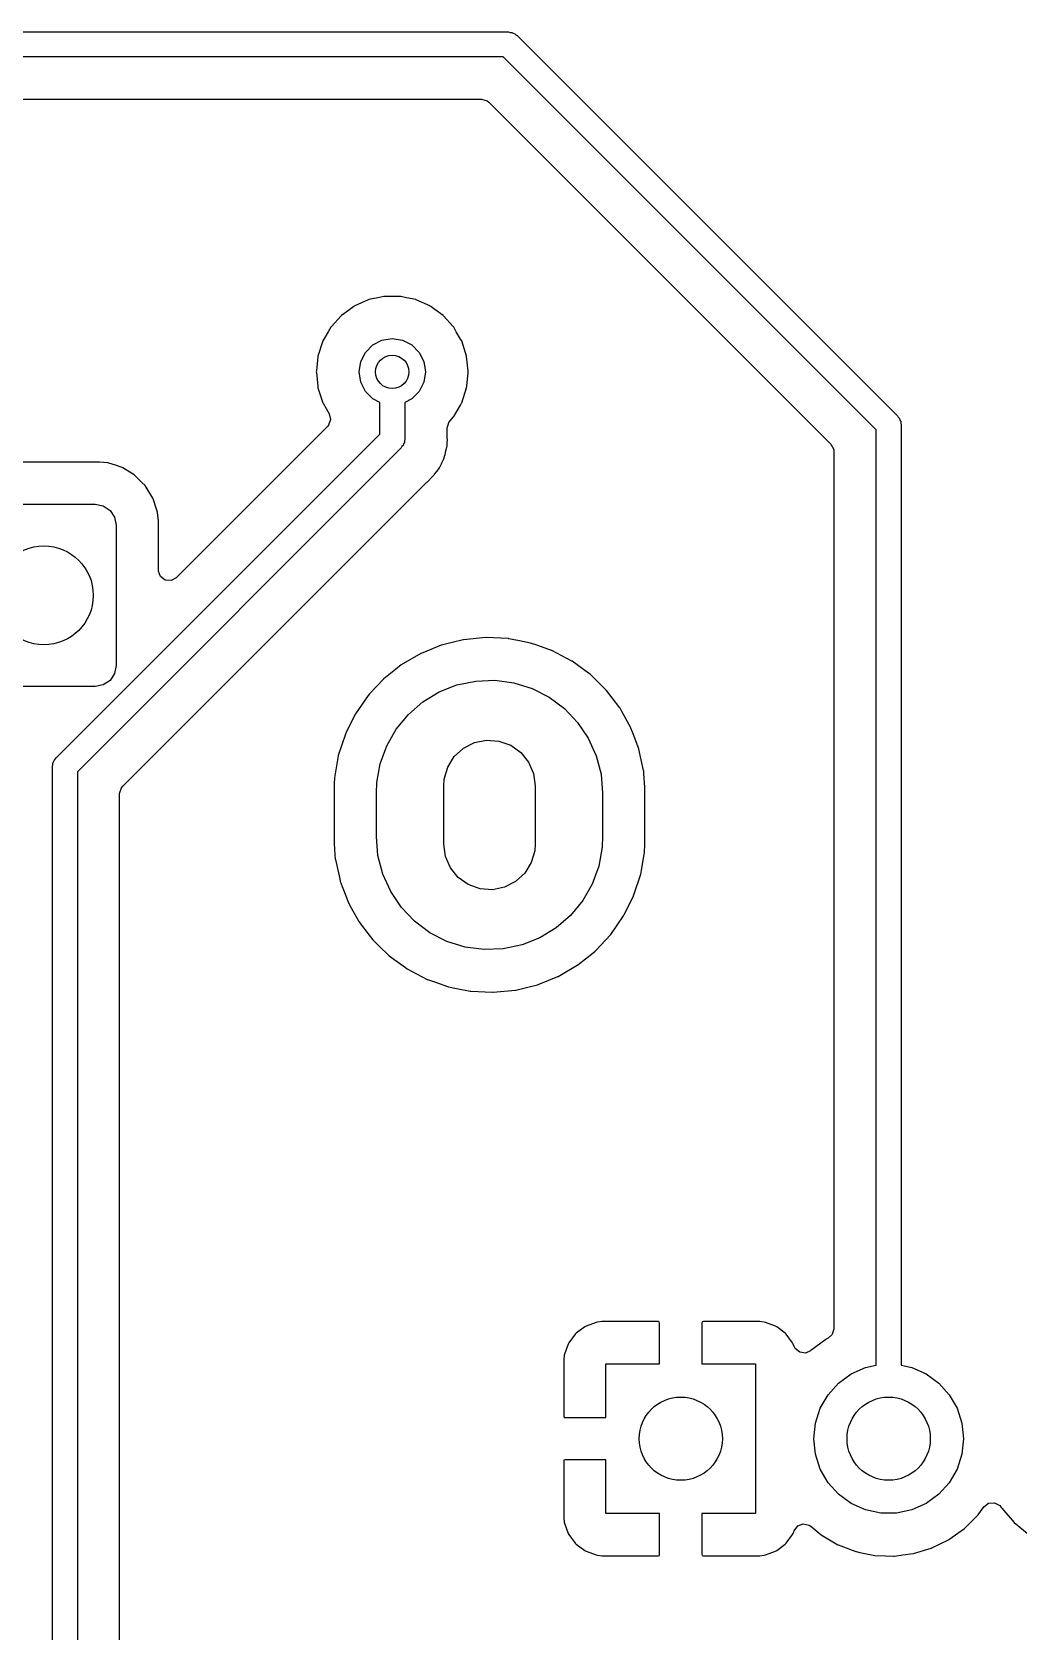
# Model space of a CAD drawing. Extents: x 51 to 243, y -135 to -54.
# Drawn here: x 154.8 to 166.66, y -73.44 to -54.21 of the extents above; entities that cross this region are included whole.
import ezdxf

# ---------------------------------------------------------------- set-up
doc = ezdxf.new("R2010")
doc.units = 0
doc.layers.add('BLACK', color=7, linetype='CONTINUOUS')

msp = doc.modelspace()

# ---------------------------------------------------------------- linework, layer by layer
at = {"layer": 'BLACK', "linetype": 'CONTINUOUS'}
for p, q in [((55.88, -54.206), (160.528, -54.206)), ((160.528, -54.206), (160.547, -54.2111)), ((160.547, -54.2111), (160.567, -54.2111)), ((160.567, -54.2111), (160.584, -54.221)), ((160.584, -54.221), (160.603, -54.2261)), ((160.603, -54.2261), (160.617, -54.2401)), ((160.617, -54.2401), (160.634, -54.2499)), ((160.634, -54.2499), (165.206, -58.8219)), ((160.466, -54.506), (55.9421, -54.506)), ((164.95, -58.9901), (160.466, -54.506)), ((150.21, -55.0145), (160.203, -55.0145)), ((160.203, -55.0145), (160.271, -55.0345)), ((160.271, -55.0345), (160.292, -55.0514)), ((160.292, -55.0514), (164.405, -59.1639)), ((158.669, -57.5058), (158.619, -57.5421)), ((158.674, -57.5019), (158.669, -57.5058)), ((158.669, -57.5058), (158.669, -57.5058)), ((158.68, -57.4992), (158.674, -57.5019)), ((158.843, -57.4269), (158.68, -57.4992)), ((158.68, -57.4992), (158.68, -57.4992)), ((158.849, -57.4242), (158.843, -57.4269)), ((158.843, -57.4269), (158.843, -57.4269)), ((158.958, -57.401), (158.849, -57.4242)), ((159.029, -57.3859), (158.958, -57.401)), ((159.036, -57.3845), (159.029, -57.3859)), ((159.029, -57.3859), (159.029, -57.3859)), ((159.226, -57.3845), (159.036, -57.3845)), ((159.233, -57.3859), (159.226, -57.3845)), ((159.304, -57.401), (159.233, -57.3859)), ((159.233, -57.3859), (159.233, -57.3859)), ((159.413, -57.4242), (159.304, -57.401)), ((159.419, -57.4269), (159.413, -57.4242)), ((159.582, -57.4992), (159.419, -57.4269)), ((159.419, -57.4269), (159.419, -57.4269)), ((159.588, -57.5019), (159.582, -57.4992)), ((159.582, -57.4992), (159.582, -57.4992)), ((159.593, -57.5058), (159.588, -57.5019)), ((159.643, -57.5421), (159.593, -57.5058)), ((159.593, -57.5058), (159.593, -57.5058)), ((158.515, -57.619), (158.4, -57.7469)), ((158.52, -57.6141), (158.515, -57.619)), ((158.515, -57.619), (158.515, -57.619)), ((158.619, -57.5421), (158.52, -57.6141)), ((159.742, -57.6141), (159.643, -57.5421)), ((159.747, -57.619), (159.742, -57.6141)), ((159.862, -57.7469), (159.747, -57.619)), ((159.747, -57.619), (159.747, -57.619)), ((158.309, -57.8997), (158.296, -57.9214)), ((158.361, -57.8102), (158.309, -57.8997)), ((158.392, -57.7561), (158.361, -57.8102)), ((158.4, -57.7469), (158.392, -57.7561)), ((159.007, -57.9126), (159.131, -57.893)), ((159.131, -57.893), (159.255, -57.9126)), ((159.87, -57.7561), (159.862, -57.7469)), ((159.901, -57.8102), (159.87, -57.7561)), ((159.953, -57.8997), (159.901, -57.8102)), ((159.966, -57.9214), (159.953, -57.8997)), ((158.296, -57.9214), (158.237, -58.1031)), ((158.751, -58.1694), (158.807, -58.0579)), ((158.807, -58.0579), (158.896, -57.9694)), ((158.896, -57.9694), (159.007, -57.9126)), ((159.255, -57.9126), (159.366, -57.9694)), ((159.366, -57.9694), (159.455, -58.0579)), ((159.455, -58.0579), (159.511, -58.1694)), ((160.025, -58.1031), (159.966, -57.9214)), ((158.219, -58.2801), (158.217, -58.293)), ((158.237, -58.1096), (158.219, -58.2801)), ((158.237, -58.1031), (158.237, -58.1096)), ((158.237, -58.1096), (158.237, -58.1096)), ((158.731, -58.293), (158.751, -58.1694)), ((159.511, -58.1694), (159.531, -58.293)), ((160.025, -58.1096), (160.025, -58.1031)), ((160.043, -58.2801), (160.025, -58.1096)), ((160.025, -58.1096), (160.025, -58.1096)), ((160.045, -58.293), (160.043, -58.2801)), ((158.217, -58.293), (158.218, -58.2996)), ((158.218, -58.2996), (158.236, -58.4652)), ((158.236, -58.4652), (158.237, -58.4829)), ((158.237, -58.4829), (158.296, -58.6646)), ((158.751, -58.4166), (158.731, -58.293)), ((158.807, -58.5281), (158.751, -58.4166)), ((159.511, -58.4166), (159.455, -58.5281)), ((159.531, -58.293), (159.511, -58.4166)), ((159.966, -58.6646), (160.025, -58.4829)), ((160.025, -58.4829), (160.026, -58.4652)), ((160.026, -58.4652), (160.044, -58.2996)), ((160.044, -58.2996), (160.045, -58.293)), ((158.296, -58.6646), (158.3, -58.6703)), ((158.3, -58.6703), (158.3, -58.6703)), ((158.3, -58.6703), (158.373, -58.7967)), ((158.896, -58.6166), (158.807, -58.5281)), ((158.981, -58.66), (158.896, -58.6166)), ((158.981, -59.0397), (158.981, -58.66)), ((159.366, -58.6166), (159.281, -58.66)), ((159.281, -58.66), (159.281, -59.1018)), ((159.455, -58.5281), (159.366, -58.6166)), ((159.95, -58.6913), (159.962, -58.6703)), ((159.962, -58.6703), (159.966, -58.6646)), ((159.962, -58.6703), (159.962, -58.6703)), ((158.39, -58.8657), (158.366, -58.9328)), ((158.373, -58.7967), (158.39, -58.8657)), ((159.822, -58.8834), (159.866, -58.8349)), ((159.866, -58.8349), (159.87, -58.8299)), ((159.866, -58.8349), (159.866, -58.8349)), ((159.87, -58.8299), (159.95, -58.6913)), ((165.206, -58.8219), (165.216, -58.839)), ((165.216, -58.839), (165.23, -58.853)), ((165.23, -58.853), (165.235, -58.8721)), ((155.088, -62.9328), (158.981, -59.0397)), ((158.353, -58.9488), (156.534, -60.768)), ((158.366, -58.9328), (158.353, -58.9488)), ((159.79, -58.9678), (159.81, -58.8996)), ((159.79, -59.0649), (159.79, -58.9678)), ((159.81, -58.8996), (159.822, -58.8834)), ((164.95, -70.2368), (164.95, -58.9901)), ((165.235, -58.8721), (165.245, -58.8892)), ((165.245, -58.8892), (165.245, -58.9089)), ((165.245, -58.9089), (165.25, -58.928)), ((165.25, -58.928), (165.25, -70.2368)), ((159.237, -59.2079), (155.344, -63.101)), ((159.247, -59.1908), (159.237, -59.2079)), ((159.261, -59.1768), (159.247, -59.1908)), ((159.266, -59.1578), (159.261, -59.1768)), ((159.276, -59.1407), (159.266, -59.1578)), ((159.281, -59.1018), (159.276, -59.1209)), ((159.276, -59.1209), (159.276, -59.1407)), ((159.768, -59.287), (159.776, -59.2414)), ((159.776, -59.2414), (159.778, -59.2298)), ((159.778, -59.2298), (159.788, -59.1927)), ((159.788, -59.1927), (159.79, -59.185)), ((159.79, -59.0767), (159.79, -59.0649)), ((159.794, -59.1227), (159.79, -59.0767)), ((159.79, -59.1636), (159.791, -59.1439)), ((159.79, -59.185), (159.79, -59.1636)), ((159.791, -59.1439), (159.793, -59.1305)), ((159.793, -59.1305), (159.794, -59.1227)), ((164.405, -59.1639), (164.439, -59.2262)), ((164.439, -59.2262), (164.441, -59.2529)), ((164.441, -59.2529), (164.441, -69.7983)), ((155.61, -59.3765), (154.32, -59.3765)), ((155.66, -59.3816), (155.61, -59.3765)), ((155.708, -59.3865), (155.66, -59.3816)), ((155.715, -59.3872), (155.708, -59.3865)), ((155.708, -59.3865), (155.708, -59.3865)), ((155.721, -59.3894), (155.715, -59.3872)), ((155.803, -59.4163), (155.721, -59.3894)), ((155.721, -59.3894), (155.721, -59.3894)), ((155.883, -59.4429), (155.803, -59.4163)), ((155.889, -59.4467), (155.883, -59.4429)), ((156.027, -59.5319), (155.889, -59.4467)), ((155.889, -59.4467), (155.889, -59.4467)), ((159.689, -59.4567), (159.697, -59.446)), ((159.697, -59.446), (159.702, -59.4397)), ((159.702, -59.4397), (159.705, -59.4324)), ((159.705, -59.4324), (159.721, -59.3973)), ((159.721, -59.3973), (159.726, -59.3867)), ((159.726, -59.3867), (159.744, -59.3531)), ((159.744, -59.3531), (159.748, -59.3462)), ((159.744, -59.3531), (159.744, -59.3531)), ((159.748, -59.3462), (159.753, -59.3254)), ((159.753, -59.3254), (159.76, -59.3067)), ((159.76, -59.3067), (159.768, -59.287)), ((155.889, -63.2747), (159.539, -59.6255)), ((156.033, -59.5357), (156.027, -59.5319)), ((156.055, -59.5573), (156.033, -59.5357)), ((156.119, -59.6214), (156.055, -59.5573)), ((156.158, -59.6607), (156.119, -59.6214)), ((159.539, -59.6255), (159.547, -59.6175)), ((159.547, -59.6175), (159.554, -59.6133)), ((159.547, -59.6175), (159.547, -59.6175)), ((159.554, -59.6133), (159.566, -59.601)), ((159.566, -59.601), (159.603, -59.5616)), ((159.603, -59.5616), (159.605, -59.5587)), ((159.605, -59.5587), (159.626, -59.5382)), ((159.626, -59.5382), (159.629, -59.5347)), ((159.629, -59.5347), (159.636, -59.5257)), ((159.636, -59.5257), (159.639, -59.5226)), ((159.639, -59.5226), (159.668, -59.492)), ((159.668, -59.492), (159.672, -59.485)), ((159.672, -59.485), (159.678, -59.4732)), ((159.678, -59.4732), (159.689, -59.4567)), ((156.252, -59.8111), (156.158, -59.6607)), ((156.254, -59.818), (156.252, -59.8111)), ((156.304, -59.9675), (156.254, -59.818)), ((154.32, -59.885), (155.56, -59.885)), ((155.56, -59.885), (155.656, -59.904)), ((155.656, -59.904), (155.737, -59.9582)), ((155.737, -59.9582), (155.791, -60.0393)), ((156.308, -59.9788), (156.304, -59.9675)), ((156.308, -59.9857), (156.308, -59.9788)), ((156.318, -60.0814), (156.308, -59.9857)), ((156.308, -59.9857), (156.308, -59.9857)), ((155.791, -60.0393), (155.81, -60.135)), ((155.81, -60.135), (155.81, -61.825)), ((156.319, -60.0846), (156.318, -60.0814)), ((156.319, -60.6789), (156.319, -60.0846)), ((156.319, -60.6879), (156.319, -60.6789)), ((156.344, -60.7544), (156.319, -60.6879)), ((156.4, -60.797), (156.344, -60.7544)), ((156.534, -60.768), (156.471, -60.802)), ((156.471, -60.802), (156.4, -60.797)), ((159.853, -61.5456), (159.724, -61.5772)), ((159.983, -61.5138), (159.853, -61.5456)), ((159.988, -61.5127), (159.983, -61.5138)), ((159.983, -61.5138), (159.983, -61.5138)), ((160.257, -61.487), (159.988, -61.5127)), ((160.262, -61.4872), (160.257, -61.487)), ((160.524, -61.5002), (160.262, -61.4872)), ((160.262, -61.4872), (160.262, -61.4872)), ((160.528, -61.5005), (160.524, -61.5002)), ((160.524, -61.5002), (160.524, -61.5002)), ((160.533, -61.5013), (160.528, -61.5005)), ((160.662, -61.5268), (160.533, -61.5013)), ((160.533, -61.5013), (160.533, -61.5013)), ((160.794, -61.5529), (160.662, -61.5268)), ((160.88, -61.5832), (160.794, -61.5529)), ((159.473, -61.679), (159.239, -61.816)), ((159.497, -61.6692), (159.473, -61.679)), ((159.72, -61.5789), (159.497, -61.6692)), ((159.724, -61.5772), (159.72, -61.5789)), ((159.72, -61.5789), (159.72, -61.5789)), ((161.046, -61.6417), (160.88, -61.5832)), ((161.05, -61.6432), (161.046, -61.6417)), ((161.046, -61.6417), (161.046, -61.6417)), ((161.29, -61.7695), (161.05, -61.6432)), ((155.791, -61.9207), (155.737, -62.0018)), ((155.81, -61.825), (155.791, -61.9207)), ((159.168, -61.8727), (159.048, -61.9686)), ((159.239, -61.816), (159.168, -61.8727)), ((161.294, -61.7721), (161.29, -61.7695)), ((161.489, -61.9143), (161.294, -61.7721)), ((161.509, -61.929), (161.489, -61.9143)), ((161.574, -61.9927), (161.509, -61.929)), ((155.56, -62.075), (154.32, -62.075)), ((155.656, -62.056), (155.56, -62.075)), ((155.737, -62.0018), (155.656, -62.056)), ((159.024, -61.9887), (158.859, -62.1654)), ((159.027, -61.9854), (159.024, -61.9887)), ((159.048, -61.9686), (159.027, -61.9854)), ((159.695, -62.1418), (159.909, -62.0574)), ((159.909, -62.0574), (160.134, -62.0101)), ((160.134, -62.0101), (160.364, -62.0015)), ((160.364, -62.0015), (160.592, -62.0317)), ((160.592, -62.0317), (160.812, -62.0999)), ((160.812, -62.0999), (161.017, -62.2041)), ((161.688, -62.1041), (161.574, -61.9927)), ((161.703, -62.1186), (161.688, -62.1041)), ((161.706, -62.1222), (161.703, -62.1186)), ((161.774, -62.2116), (161.706, -62.1222)), ((161.706, -62.1222), (161.706, -62.1222)), ((158.842, -62.1835), (158.687, -62.4063)), ((158.859, -62.1654), (158.842, -62.1835)), ((159.325, -62.4119), (159.499, -62.2611)), ((159.499, -62.2611), (159.695, -62.1418)), ((161.017, -62.2041), (161.201, -62.3414)), ((161.868, -62.3341), (161.774, -62.2116)), ((158.685, -62.4104), (158.582, -62.6186)), ((158.687, -62.4063), (158.685, -62.4104)), ((158.685, -62.4104), (158.685, -62.4104)), ((159.179, -62.5897), (159.325, -62.4119)), ((161.201, -62.3414), (161.36, -62.5078)), ((161.36, -62.5078), (161.488, -62.6986)), ((161.87, -62.3381), (161.868, -62.3341)), ((161.887, -62.3686), (161.87, -62.3381)), ((161.87, -62.3381), (161.87, -62.3381)), ((161.999, -62.5712), (161.887, -62.3686)), ((158.567, -62.6491), (158.482, -62.9068)), ((158.582, -62.6186), (158.567, -62.6491)), ((159.065, -62.7895), (159.179, -62.5897)), ((161.488, -62.6986), (161.583, -62.9083)), ((162.001, -62.5755), (161.999, -62.5712)), ((162.027, -62.645), (162.001, -62.5755)), ((162.001, -62.5755), (162.001, -62.5755)), ((162.095, -62.8248), (162.027, -62.645)), ((158.482, -62.9068), (158.481, -62.9113)), ((158.987, -63.0057), (159.065, -62.7895)), ((159.876, -62.9194), (159.986, -62.8184)), ((159.986, -62.8184), (160.119, -62.7506)), ((160.119, -62.7506), (160.265, -62.7211)), ((160.265, -62.7211), (160.414, -62.732)), ((160.414, -62.732), (160.555, -62.7826)), ((160.555, -62.7826), (160.677, -62.8691)), ((160.677, -62.8691), (160.77, -62.9851)), ((161.583, -62.9083), (161.641, -63.1309)), ((162.096, -62.8292), (162.095, -62.8248)), ((162.153, -63.084), (162.096, -62.8292)), ((162.096, -62.8292), (162.096, -62.8292)), ((155.044, -63.0388), (155.049, -63.0198)), ((155.044, -88.4048), (155.044, -63.0388)), ((155.049, -63), (155.059, -62.9829)), ((155.049, -63.0198), (155.049, -63)), ((155.059, -62.9829), (155.064, -62.9638)), ((155.064, -62.9638), (155.078, -62.9499)), ((155.078, -62.9499), (155.088, -62.9328)), ((155.344, -63.101), (155.344, -88.3427)), ((158.481, -62.9113), (158.44, -63.1502)), ((158.481, -62.9113), (158.481, -62.9113)), ((158.946, -63.232), (158.987, -63.0057)), ((159.756, -63.1897), (159.798, -63.0463)), ((159.798, -63.0463), (159.876, -62.9194)), ((160.77, -62.9851), (160.83, -63.1221)), ((162.154, -63.0895), (162.153, -63.084)), ((162.156, -63.125), (162.154, -63.0895)), ((155.873, -63.2957), (155.889, -63.2747)), ((158.432, -63.244), (158.431, -63.2596)), ((158.431, -63.2596), (158.431, -63.9489)), ((158.436, -63.1778), (158.432, -63.244)), ((158.44, -63.1502), (158.436, -63.1739)), ((158.436, -63.1739), (158.436, -63.1778)), ((158.94, -63.36), (158.946, -63.232)), ((159.75, -63.27), (159.756, -63.1897)), ((159.75, -63.97), (159.75, -63.27)), ((160.83, -63.1221), (160.85, -63.27)), ((160.85, -63.27), (160.85, -63.97)), ((161.641, -63.1309), (161.66, -63.36)), ((162.168, -63.2854), (162.156, -63.125)), ((162.168, -63.2911), (162.168, -63.2854)), ((162.168, -63.9804), (162.168, -63.2911)), ((155.852, -63.3638), (155.873, -63.2957)), ((155.852, -80.91), (155.852, -63.3638)), ((158.94, -63.88), (158.94, -63.36)), ((161.66, -63.36), (161.66, -63.88)), ((158.431, -63.9489), (158.432, -63.9512)), ((158.432, -63.9512), (158.438, -64.041)), ((158.432, -63.9512), (158.432, -63.9512)), ((158.438, -64.041), (158.446, -64.1505)), ((158.959, -64.1091), (158.94, -63.88)), ((159.77, -64.1179), (159.75, -63.97)), ((160.844, -64.0503), (160.802, -64.1937)), ((160.85, -63.97), (160.844, -64.0503)), ((161.654, -64.008), (161.613, -64.2343)), ((161.66, -63.88), (161.654, -64.008)), ((162.164, -64.0661), (162.168, -63.9804)), ((158.446, -64.1505), (158.447, -64.1549)), ((158.447, -64.1549), (158.447, -64.1549)), ((158.447, -64.1549), (158.499, -64.388)), ((159.017, -64.3317), (158.959, -64.1091)), ((159.83, -64.2549), (159.77, -64.1179)), ((159.923, -64.3709), (159.83, -64.2549)), ((160.802, -64.1937), (160.724, -64.3206)), ((161.613, -64.2343), (161.535, -64.4505)), ((162.126, -64.2853), (162.164, -64.0699)), ((162.164, -64.0698), (162.164, -64.0661)), ((162.164, -64.0699), (162.164, -64.0698)), ((158.499, -64.388), (158.505, -64.4152)), ((158.505, -64.4152), (158.529, -64.4792)), ((159.112, -64.5414), (159.017, -64.3317)), ((160.045, -64.4574), (159.923, -64.3709)), ((160.614, -64.4216), (160.481, -64.4894)), ((160.724, -64.3206), (160.614, -64.4216)), ((162.033, -64.5909), (162.118, -64.3332)), ((162.118, -64.3332), (162.126, -64.2853)), ((158.529, -64.4792), (158.58, -64.6142)), ((158.58, -64.6142), (158.601, -64.6688)), ((159.24, -64.7322), (159.112, -64.5414)), ((160.186, -64.508), (160.045, -64.4574)), ((160.335, -64.5189), (160.186, -64.508)), ((160.481, -64.4894), (160.335, -64.5189)), ((161.535, -64.4505), (161.421, -64.6503)), ((161.921, -64.8158), (162.031, -64.595)), ((162.031, -64.595), (162.033, -64.5909)), ((162.031, -64.595), (162.031, -64.595)), ((158.601, -64.6688), (158.638, -64.7357)), ((158.638, -64.7357), (158.73, -64.9011)), ((159.399, -64.8986), (159.24, -64.7322)), ((161.275, -64.8281), (161.101, -64.9789)), ((161.421, -64.6503), (161.275, -64.8281)), ((161.913, -64.8337), (161.921, -64.8158)), ((158.73, -64.9011), (158.732, -64.9059)), ((158.732, -64.9059), (158.75, -64.9291)), ((158.75, -64.9291), (158.853, -65.0642)), ((159.583, -65.0359), (159.399, -64.8986)), ((161.101, -64.9789), (160.905, -65.0982)), ((161.758, -65.0565), (161.913, -64.8337)), ((158.853, -65.0642), (158.897, -65.1214)), ((158.897, -65.1214), (158.9, -65.1246)), ((158.9, -65.1246), (158.9, -65.1246)), ((158.9, -65.1246), (158.975, -65.1978)), ((158.975, -65.1978), (159.091, -65.311)), ((159.788, -65.1401), (159.583, -65.0359)), ((160.008, -65.2083), (159.788, -65.1401)), ((160.236, -65.2385), (160.008, -65.2083)), ((160.691, -65.1826), (160.466, -65.2299)), ((160.905, -65.0982), (160.691, -65.1826)), ((161.577, -65.2505), (161.755, -65.0598)), ((161.755, -65.0598), (161.758, -65.0565)), ((161.755, -65.0598), (161.755, -65.0598)), ((159.091, -65.311), (159.094, -65.3137)), ((159.094, -65.3137), (159.094, -65.3137)), ((159.094, -65.3137), (159.29, -65.456)), ((160.466, -65.2299), (160.236, -65.2385)), ((161.361, -65.424), (161.546, -65.2763)), ((161.546, -65.2763), (161.569, -65.2575)), ((161.569, -65.2575), (161.573, -65.2546)), ((161.569, -65.2575), (161.569, -65.2575)), ((161.573, -65.2546), (161.577, -65.2505)), ((159.29, -65.456), (159.31, -65.4705)), ((159.31, -65.4705), (159.55, -65.5968)), ((159.55, -65.5968), (159.554, -65.5983)), ((159.554, -65.5983), (159.554, -65.5983)), ((159.554, -65.5983), (159.651, -65.6324)), ((160.905, -65.6511), (161.123, -65.5627)), ((161.123, -65.5627), (161.127, -65.561)), ((161.123, -65.5627), (161.123, -65.5627)), ((161.127, -65.561), (161.355, -65.4279)), ((161.355, -65.4279), (161.357, -65.4263)), ((161.357, -65.4263), (161.361, -65.424)), ((161.357, -65.4263), (161.357, -65.4263)), ((159.651, -65.6324), (159.806, -65.6871)), ((159.806, -65.6871), (159.904, -65.7064)), ((159.904, -65.7064), (160.067, -65.7387)), ((160.067, -65.7387), (160.067, -65.7387)), ((160.067, -65.7387), (160.072, -65.7395)), ((160.072, -65.7395), (160.076, -65.7398)), ((160.076, -65.7398), (160.076, -65.7398)), ((160.076, -65.7398), (160.338, -65.7528)), ((160.338, -65.7528), (160.338, -65.7528)), ((160.338, -65.7528), (160.343, -65.753)), ((160.343, -65.753), (160.612, -65.7273)), ((160.612, -65.7273), (160.617, -65.7262)), ((160.617, -65.7262), (160.777, -65.6871)), ((160.617, -65.7262), (160.617, -65.7262)), ((160.777, -65.6871), (160.876, -65.6628)), ((160.876, -65.6628), (160.905, -65.6511)), ((161.446, -69.7752), (161.344, -69.8517)), ((161.462, -69.7667), (161.446, -69.7752)), ((161.582, -69.7215), (161.462, -69.7667)), ((161.598, -69.7179), (161.582, -69.7215)), ((161.649, -69.7124), (161.598, -69.7179)), ((161.655, -69.712), (161.649, -69.7124)), ((162.332, -69.712), (161.655, -69.712)), ((162.34, -69.7137), (162.332, -69.712)), ((162.342, -69.7149), (162.34, -69.7137)), ((162.346, -69.7301), (162.342, -69.7149)), ((162.346, -70.22), (162.346, -69.7301)), ((162.856, -69.7179), (162.854, -69.7255)), ((162.854, -69.7255), (162.854, -70.22)), ((162.857, -69.7165), (162.856, -69.7179)), ((162.872, -69.712), (162.857, -69.7165)), ((163.545, -69.712), (162.872, -69.712)), ((163.551, -69.7124), (163.545, -69.712)), ((163.602, -69.7179), (163.551, -69.7124)), ((163.618, -69.7215), (163.602, -69.7179)), ((163.738, -69.7667), (163.618, -69.7215)), ((163.754, -69.7752), (163.738, -69.7667)), ((163.856, -69.8517), (163.754, -69.7752)), ((164.441, -69.7983), (164.421, -69.8665)), ((161.247, -69.9819), (161.202, -70.1024)), ((161.255, -69.9664), (161.247, -69.9819)), ((161.332, -69.8643), (161.255, -69.9664)), ((161.344, -69.8517), (161.332, -69.8643)), ((163.868, -69.8643), (163.856, -69.8517)), ((163.945, -69.9664), (163.868, -69.8643)), ((163.953, -69.9819), (163.945, -69.9664)), ((163.964, -70.0102), (163.953, -69.9819)), ((163.977, -70.0354), (163.964, -70.0102)), ((164.343, -69.9272), (164.166, -70.06)), ((164.347, -69.9241), (164.343, -69.9272)), ((164.343, -69.9272), (164.343, -69.9272)), ((164.374, -69.9101), (164.347, -69.9241)), ((164.421, -69.8665), (164.374, -69.9101)), ((161.198, -70.1176), (161.192, -70.1685)), ((161.192, -70.1685), (161.192, -70.1753)), ((161.192, -70.1753), (161.192, -70.8479)), ((161.202, -70.1024), (161.198, -70.1176)), ((161.7, -70.866), (161.7, -70.22)), ((161.7, -70.22), (162.346, -70.22)), ((162.854, -70.22), (163.5, -70.22)), ((163.5, -70.22), (163.5, -72.02)), ((164.031, -70.0812), (163.977, -70.0354)), ((164.101, -70.0905), (164.031, -70.0812)), ((164.161, -70.0623), (164.101, -70.0905)), ((164.162, -70.0631), (164.161, -70.0623)), ((164.166, -70.06), (164.162, -70.0631)), ((164.498, -70.4512), (164.65, -70.3406)), ((164.65, -70.3406), (164.822, -70.264)), ((164.822, -70.264), (164.95, -70.2368)), ((165.25, -70.2368), (165.378, -70.264)), ((165.378, -70.264), (165.55, -70.3406)), ((165.55, -70.3406), (165.702, -70.4512)), ((164.278, -70.7539), (164.372, -70.591)), ((164.372, -70.591), (164.498, -70.4512)), ((165.702, -70.4512), (165.828, -70.591)), ((165.828, -70.591), (165.922, -70.7539)), ((164.22, -70.9329), (164.278, -70.7539)), ((165.922, -70.7539), (165.98, -70.9329)), ((161.192, -70.8479), (161.196, -70.8631)), ((161.196, -70.8631), (161.198, -70.8643)), ((161.198, -70.8643), (161.206, -70.866)), ((161.206, -70.866), (161.7, -70.866)), ((164.2, -71.12), (164.22, -70.9329)), ((165.98, -70.9329), (166, -71.12)), ((164.22, -71.3071), (164.2, -71.12)), ((166, -71.12), (165.98, -71.3071)), ((161.21, -71.374), (161.195, -71.3785)), ((161.7, -71.374), (161.21, -71.374)), ((161.7, -72.02), (161.7, -71.374)), ((164.278, -71.4861), (164.22, -71.3071)), ((165.98, -71.3071), (165.922, -71.4861)), ((161.194, -71.3799), (161.192, -71.3875)), ((161.192, -71.3875), (161.192, -72.0647)), ((161.195, -71.3785), (161.194, -71.3799)), ((164.372, -71.649), (164.278, -71.4861)), ((165.922, -71.4861), (165.828, -71.649)), ((164.498, -71.7888), (164.372, -71.649)), ((165.828, -71.649), (165.702, -71.7888)), ((164.65, -71.8994), (164.498, -71.7888)), ((164.822, -71.976), (164.65, -71.8994)), ((165.55, -71.8994), (165.378, -71.976)), ((165.702, -71.7888), (165.55, -71.8994)), ((166.229, -71.9625), (166.245, -71.9399)), ((166.245, -71.9399), (166.301, -71.8962)), ((166.301, -71.8962), (166.372, -71.8898)), ((166.372, -71.8898), (166.435, -71.9226)), ((166.435, -71.9226), (166.455, -71.9476)), ((166.455, -71.9476), (166.457, -71.9503)), ((166.457, -71.9503), (166.457, -71.9503)), ((166.457, -71.9503), (166.46, -71.9547)), ((161.192, -72.0647), (161.192, -72.0715)), ((161.192, -72.0715), (161.198, -72.1224)), ((161.198, -72.1224), (161.202, -72.1376)), ((161.202, -72.1376), (161.247, -72.2581)), ((162.346, -72.02), (161.7, -72.02)), ((162.346, -72.5145), (162.346, -72.02)), ((163.5, -72.02), (162.854, -72.02)), ((162.854, -72.02), (162.854, -72.5099)), ((165.006, -72.0151), (164.822, -71.976)), ((165.194, -72.0151), (165.006, -72.0151)), ((165.378, -71.976), (165.194, -72.0151)), ((166.012, -72.1995), (166.176, -72.036)), ((166.176, -72.036), (166.214, -71.9842)), ((166.214, -71.9842), (166.229, -71.9625)), ((166.46, -71.9547), (166.611, -72.1298)), ((166.611, -72.1298), (166.789, -72.2777)), ((161.247, -72.2581), (161.255, -72.2736)), ((161.255, -72.2736), (161.332, -72.3757)), ((163.868, -72.3757), (163.945, -72.2736)), ((163.945, -72.2736), (163.953, -72.2581)), ((163.953, -72.2581), (163.965, -72.2262)), ((163.965, -72.2262), (164.008, -72.1694)), ((164.008, -72.1694), (164.074, -72.1447)), ((164.074, -72.1447), (164.144, -72.1599)), ((164.144, -72.1599), (164.164, -72.1734)), ((164.164, -72.1734), (164.289, -72.2777)), ((164.289, -72.2777), (164.489, -72.3946)), ((165.62, -72.4336), (165.819, -72.3363)), ((165.819, -72.3363), (165.824, -72.334)), ((165.819, -72.3363), (165.819, -72.3363)), ((165.824, -72.334), (166.012, -72.1995)), ((161.332, -72.3757), (161.344, -72.3883)), ((161.344, -72.3883), (161.446, -72.4648)), ((161.446, -72.4648), (161.462, -72.4733)), ((161.462, -72.4733), (161.582, -72.5185)), ((161.582, -72.5185), (161.598, -72.5221)), ((161.598, -72.5221), (161.649, -72.5276)), ((161.649, -72.5276), (161.655, -72.528)), ((161.655, -72.528), (162.328, -72.528)), ((162.328, -72.528), (162.343, -72.5235)), ((162.343, -72.5235), (162.344, -72.5221)), ((162.344, -72.5221), (162.346, -72.5145)), ((162.854, -72.5099), (162.858, -72.5251)), ((162.858, -72.5251), (162.86, -72.5263)), ((162.86, -72.5263), (162.868, -72.528)), ((162.868, -72.528), (163.545, -72.528)), ((163.545, -72.528), (163.551, -72.5276)), ((163.551, -72.5276), (163.602, -72.5221)), ((163.602, -72.5221), (163.618, -72.5185)), ((163.618, -72.5185), (163.738, -72.4733)), ((163.738, -72.4733), (163.754, -72.4648)), ((163.754, -72.4648), (163.856, -72.3883)), ((163.856, -72.3883), (163.868, -72.3757)), ((164.489, -72.3946), (164.494, -72.3964)), ((164.494, -72.3964), (164.494, -72.3964)), ((164.494, -72.3964), (164.526, -72.4088)), ((164.526, -72.4088), (164.706, -72.4772)), ((164.706, -72.4772), (164.711, -72.4782)), ((164.711, -72.4782), (164.711, -72.4782)), ((164.711, -72.4782), (164.753, -72.4869)), ((164.753, -72.4869), (164.933, -72.5234)), ((164.933, -72.5234), (165.063, -72.5282)), ((165.063, -72.5282), (165.159, -72.5317)), ((165.169, -72.5312), (165.269, -72.5185)), ((165.269, -72.5185), (165.394, -72.5024)), ((165.394, -72.5024), (165.399, -72.501)), ((165.399, -72.501), (165.611, -72.4374)), ((165.399, -72.501), (165.399, -72.501)), ((165.611, -72.4374), (165.616, -72.4359)), ((165.616, -72.4359), (165.62, -72.4336)), ((165.159, -72.5317), (165.159, -72.5317)), ((165.159, -72.5317), (165.164, -72.5319)), ((165.164, -72.5319), (165.169, -72.5312)), ((165.169, -72.5312), (165.169, -72.5312))]:
    msp.add_line(p, q, dxfattribs=at)
at = {"layer": 'BLACK'}
for centre, radius in [((159.131, -58.293), 0.2), ((154.94, -60.98), 0.595), ((162.6, -71.12), 0.5), ((165.1, -71.12), 0.5)]:
    msp.add_circle(centre, radius, dxfattribs=at)

doc.saveas('drawing.dxf')
